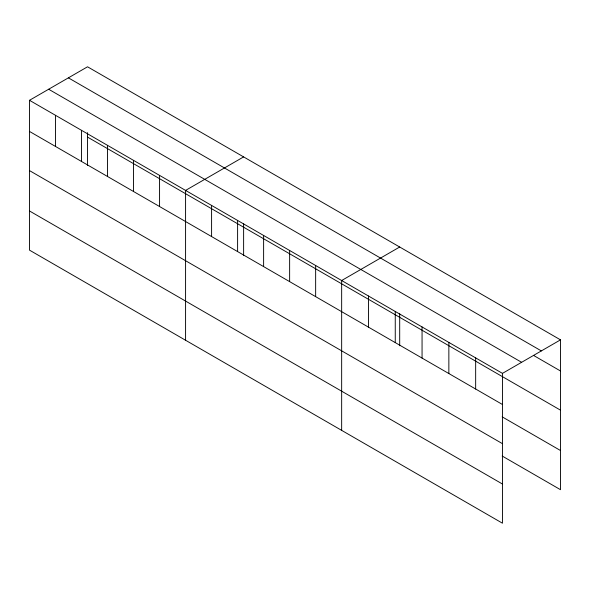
<?xml version="1.0" encoding="UTF-8"?>
<svg xmlns="http://www.w3.org/2000/svg" width="590" height="590" viewBox="0 0 590 590"><rect width="100%" height="100%" fill="white"/><g stroke="black" fill="none" stroke-linecap="round" stroke-linejoin="round"><path stroke-width="0.89" d="M29.5 100.3L502.459 373.367L502.459 523.205L29.5 250.145L29.5 100.3L87.541 66.795L560.5 339.855L560.5 489.7L502.171 456.018M243.618 156.903L185.577 190.415L185.577 340.253M399.696 247.011L341.654 280.523L341.654 430.368M502.459 373.367L560.5 339.855M68.388 77.851L541.347 350.91M533.699 355.512L560.5 370.985M48.653 89.245L521.612 362.304M87.541 137.101L560.5 410.161M29.5 131.437L502.459 404.497M502.171 416.842L560.5 450.524M29.5 170.606L502.459 443.673M29.5 210.969L502.459 484.029M475.658 357.894L475.658 389.024M448.857 342.414L448.857 373.551M422.057 326.941L422.057 358.071M399.696 313.762L399.696 345.755M395.256 311.468L395.256 342.598M368.455 295.996L368.455 327.126M315.643 265.507L315.643 296.637M289.631 250.484L289.631 281.614M263.612 235.469L263.612 266.599M243.618 223.647L243.618 255.647M237.6 220.446L237.6 251.583M211.589 205.431L211.589 236.561M159.566 175.392L159.566 206.522M133.554 160.377L133.554 191.507M107.535 145.361L107.535 176.491M87.541 132.647L87.541 165.539M81.523 130.338L81.523 161.468M55.512 115.323L55.512 146.453"/></g></svg>
